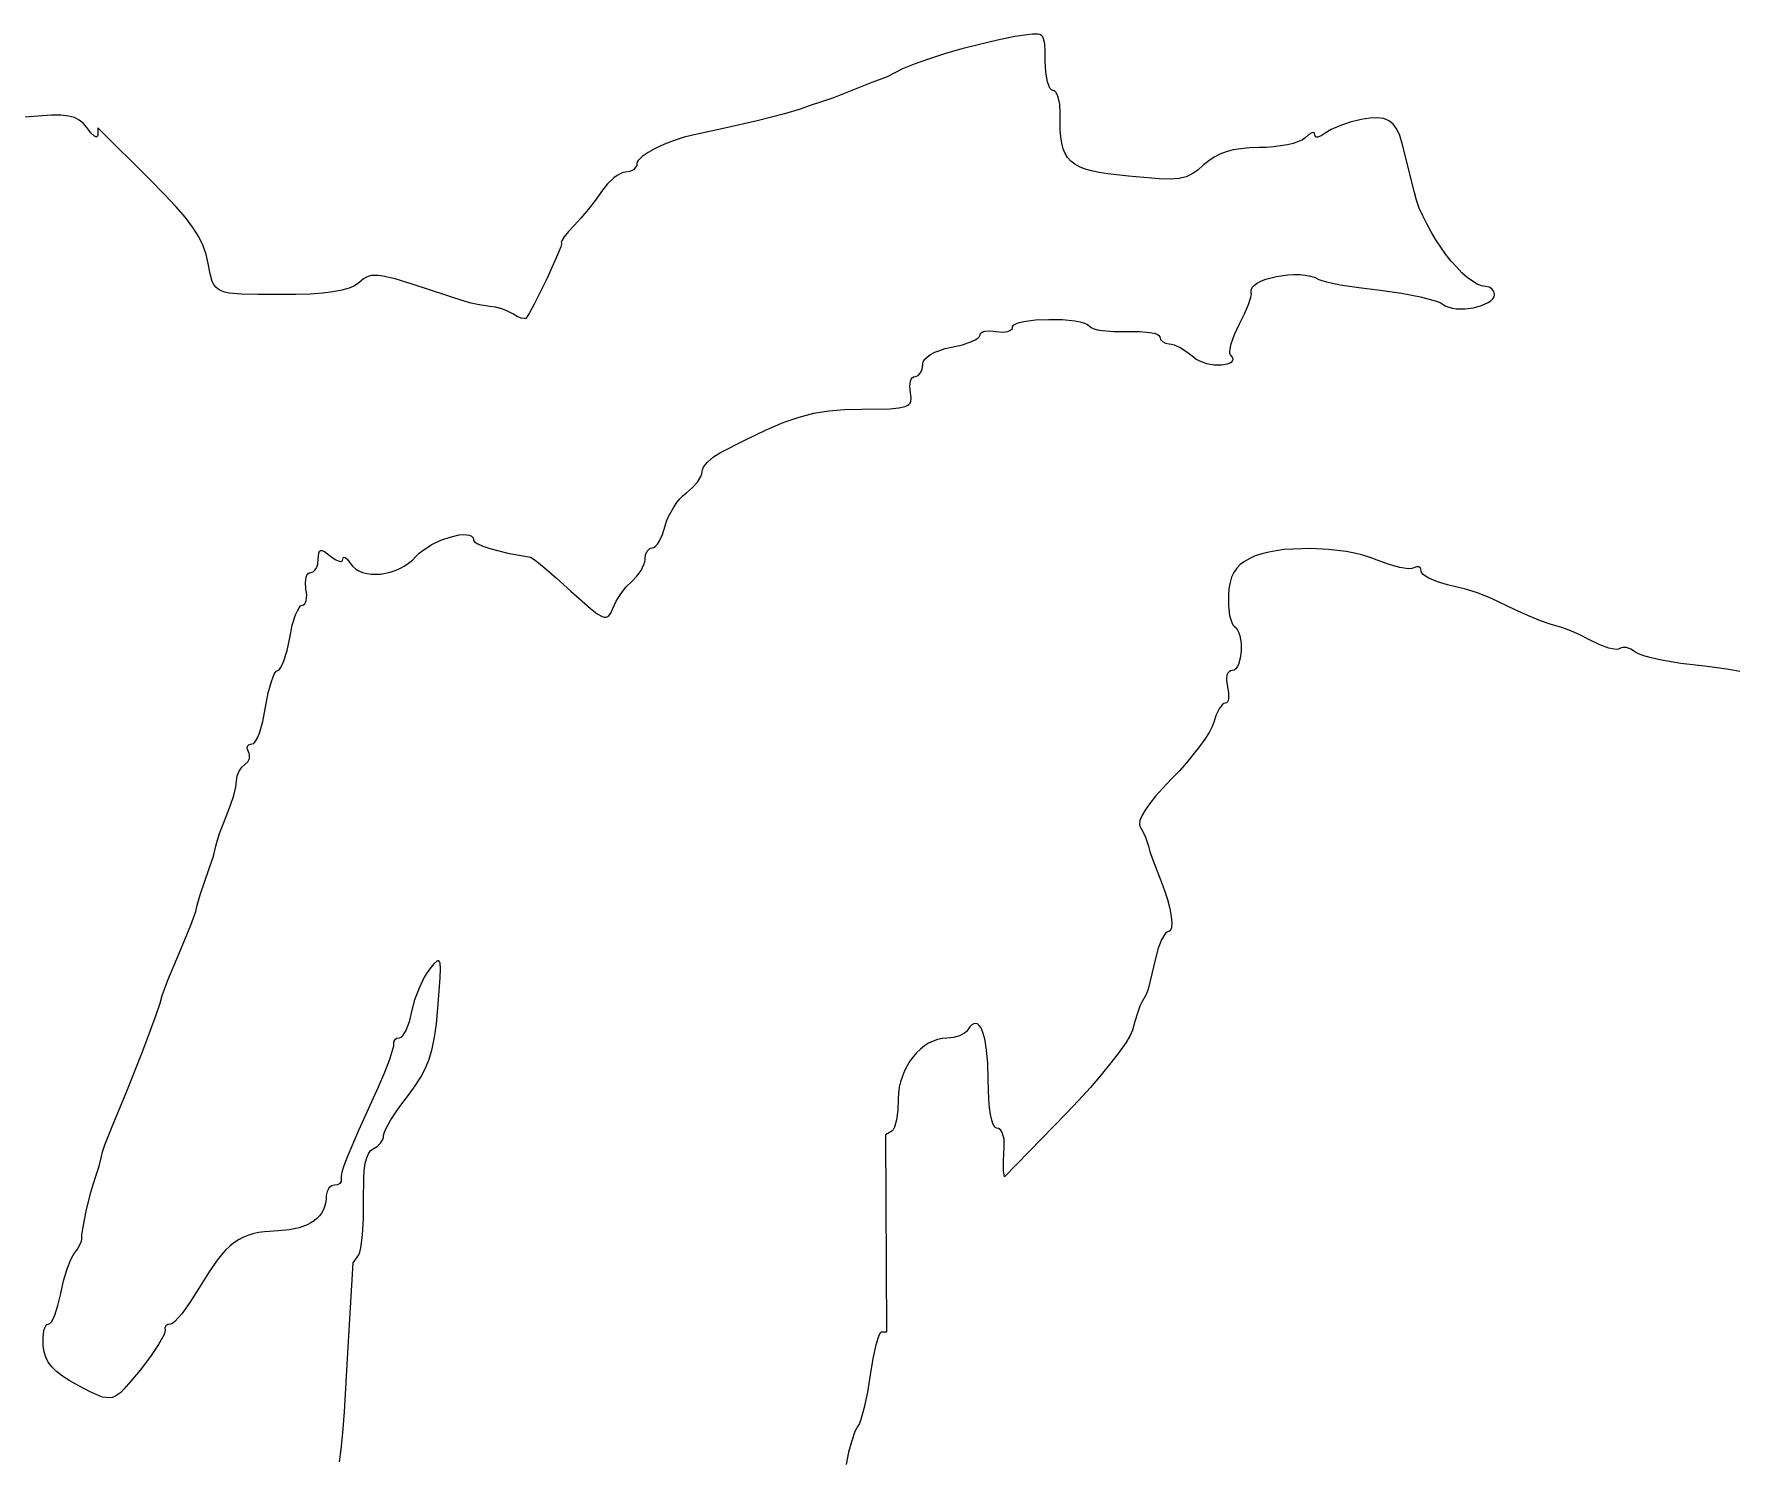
# Model space of a CAD drawing. Extents: x -20.7 to -3.4, y 4.4 to 16.8.
# Drawn here: x -9.462 to -8.118, y 12.468 to 13.595 of the extents above; entities that cross this region are included whole.
import ezdxf

# ---------------------------------------------------------------- set-up
doc = ezdxf.new("R2010")
doc.units = 0
doc.header["$MEASUREMENT"] = 0
doc.layers.add('LAYER_1', color=18, linetype='CONTINUOUS')

msp = doc.modelspace()

# ---------------------------------------------------------------- linework, layer by layer
at = {"layer": 'LAYER_1', "color": 7}
for p, q in [((-8.6989, 13.5902), (-8.7131, 13.5869)), ((-8.6852, 13.593), (-8.6989, 13.5902)), ((-8.6712, 13.5951), (-8.6852, 13.593)), ((-8.6669, 13.5951), (-8.6712, 13.5951)), ((-8.6653, 13.5946), (-8.6669, 13.5951)), ((-8.664, 13.5939), (-8.6653, 13.5946)), ((-8.663, 13.5928), (-8.664, 13.5939)), ((-8.6623, 13.5914), (-8.663, 13.5928)), ((-8.6614, 13.5874), (-8.6623, 13.5914)), ((-8.7536, 13.5753), (-8.7648, 13.5713)), ((-8.7409, 13.5793), (-8.7536, 13.5753)), ((-8.7272, 13.5833), (-8.7409, 13.5793)), ((-8.7131, 13.5869), (-8.7272, 13.5833)), ((-8.661, 13.5816), (-8.6614, 13.5874)), ((-8.661, 13.5739), (-8.661, 13.5816)), ((-8.7862, 13.5613), (-8.7904, 13.5597)), ((-8.7807, 13.5642), (-8.7862, 13.5613)), ((-8.774, 13.5676), (-8.7807, 13.5642)), ((-8.7648, 13.5713), (-8.774, 13.5676)), ((-8.6605, 13.5648), (-8.661, 13.5739)), ((-8.6592, 13.5573), (-8.6605, 13.5648)), ((-8.813, 13.5508), (-8.8286, 13.5446)), ((-8.7984, 13.5568), (-8.813, 13.5508)), ((-8.7904, 13.5597), (-8.7984, 13.5568)), ((-8.6583, 13.5544), (-8.6592, 13.5573)), ((-8.6573, 13.5522), (-8.6583, 13.5544)), ((-8.6562, 13.5509), (-8.6573, 13.5522)), ((-8.655, 13.5504), (-8.6562, 13.5509)), ((-8.6538, 13.55), (-8.655, 13.5504)), ((-8.6527, 13.549), (-8.6538, 13.55)), ((-8.6517, 13.5473), (-8.6527, 13.549)), ((-8.8551, 13.5356), (-8.8676, 13.5319)), ((-8.8463, 13.5388), (-8.8551, 13.5356)), ((-8.8389, 13.541), (-8.8463, 13.5388)), ((-8.8286, 13.5446), (-8.8389, 13.541)), ((-8.6508, 13.5452), (-8.6517, 13.5473)), ((-8.6496, 13.5395), (-8.6508, 13.5452)), ((-8.6493, 13.5326), (-8.6496, 13.5395)), ((-9.4481, 13.5308), (-9.4691, 13.5293)), ((-9.4405, 13.5307), (-9.4481, 13.5308)), ((-9.4346, 13.5301), (-9.4405, 13.5307)), ((-9.4299, 13.5289), (-9.4346, 13.5301)), ((-9.4261, 13.527), (-9.4299, 13.5289)), ((-9.423, 13.5244), (-9.4261, 13.527)), ((-9.4201, 13.521), (-9.423, 13.5244)), ((-9.4168, 13.5169), (-9.4201, 13.521)), ((-9.3698, 13.4796), (-9.4114, 13.5209)), ((-9.4114, 13.5209), (-9.4114, 13.515)), ((-8.8893, 13.5264), (-8.9149, 13.5205)), ((-8.8676, 13.5319), (-8.8893, 13.5264)), ((-8.6491, 13.5192), (-8.6493, 13.5326)), ((-8.4277, 13.5224), (-8.4347, 13.5194)), ((-8.4195, 13.5252), (-8.4277, 13.5224)), ((-8.4109, 13.5274), (-8.4195, 13.5252)), ((-8.4041, 13.5285), (-8.4109, 13.5274)), ((-8.3982, 13.5288), (-8.4041, 13.5285)), ((-8.3932, 13.5281), (-8.3982, 13.5288)), ((-8.391, 13.5273), (-8.3932, 13.5281)), ((-8.389, 13.5263), (-8.391, 13.5273)), ((-8.3872, 13.5251), (-8.389, 13.5263)), ((-8.3855, 13.5236), (-8.3872, 13.5251)), ((-8.3826, 13.5197), (-8.3855, 13.5236)), ((-9.414, 13.5143), (-9.4168, 13.5169)), ((-9.4129, 13.5138), (-9.414, 13.5143)), ((-9.4121, 13.5137), (-9.4129, 13.5138)), ((-9.4116, 13.5141), (-9.4121, 13.5137)), ((-9.4114, 13.515), (-9.4116, 13.5141)), ((-8.9625, 13.5079), (-8.9695, 13.5047)), ((-8.9549, 13.5109), (-8.9625, 13.5079)), ((-8.947, 13.5134), (-8.9549, 13.5109)), ((-8.9392, 13.5153), (-8.947, 13.5134)), ((-8.9149, 13.5205), (-8.9392, 13.5153)), ((-8.6487, 13.5136), (-8.6491, 13.5192)), ((-8.648, 13.5086), (-8.6487, 13.5136)), ((-8.6468, 13.5043), (-8.648, 13.5086)), ((-8.4693, 13.5074), (-8.4802, 13.5057)), ((-8.4646, 13.5085), (-8.4693, 13.5074)), ((-8.4606, 13.5099), (-8.4646, 13.5085)), ((-8.4574, 13.5113), (-8.4606, 13.5099)), ((-8.4553, 13.5129), (-8.4574, 13.5113)), ((-8.4523, 13.5155), (-8.4553, 13.5129)), ((-8.4498, 13.5168), (-8.4523, 13.5155)), ((-8.4488, 13.517), (-8.4498, 13.5168)), ((-8.4481, 13.5168), (-8.4488, 13.517)), ((-8.4477, 13.5162), (-8.4481, 13.5168)), ((-8.4475, 13.5153), (-8.4477, 13.5162)), ((-8.4473, 13.5144), (-8.4475, 13.5153)), ((-8.4469, 13.5138), (-8.4473, 13.5144)), ((-8.4461, 13.5135), (-8.4469, 13.5138)), ((-8.4451, 13.5135), (-8.4461, 13.5135)), ((-8.4426, 13.5144), (-8.4451, 13.5135)), ((-8.4394, 13.5165), (-8.4426, 13.5144)), ((-8.4347, 13.5194), (-8.4394, 13.5165)), ((-8.3802, 13.5146), (-8.3826, 13.5197)), ((-8.3783, 13.5083), (-8.3802, 13.5146)), ((-8.3687, 13.4695), (-8.3783, 13.5083)), ((-8.9833, 13.495), (-8.9842, 13.4936)), ((-8.9803, 13.498), (-8.9833, 13.495)), ((-8.9755, 13.5013), (-8.9803, 13.498)), ((-8.9695, 13.5047), (-8.9755, 13.5013)), ((-8.6453, 13.5005), (-8.6468, 13.5043)), ((-8.6433, 13.4972), (-8.6453, 13.5005)), ((-8.6408, 13.4944), (-8.6433, 13.4972)), ((-8.6377, 13.492), (-8.6408, 13.4944)), ((-8.5316, 13.4948), (-8.5356, 13.4915)), ((-8.5273, 13.4977), (-8.5316, 13.4948)), ((-8.5227, 13.5), (-8.5273, 13.4977)), ((-8.5177, 13.5019), (-8.5227, 13.5)), ((-8.5122, 13.5033), (-8.5177, 13.5019)), ((-8.5061, 13.5043), (-8.5122, 13.5033)), ((-8.4994, 13.5049), (-8.5061, 13.5043)), ((-8.492, 13.5051), (-8.4994, 13.5049)), ((-8.4861, 13.5053), (-8.492, 13.5051)), ((-8.4802, 13.5057), (-8.4861, 13.5053)), ((-9.0027, 13.4812), (-9.0078, 13.4764)), ((-9.0001, 13.4831), (-9.0027, 13.4812)), ((-8.9977, 13.4845), (-9.0001, 13.4831)), ((-8.9954, 13.4854), (-8.9977, 13.4845)), ((-8.9934, 13.4857), (-8.9954, 13.4854)), ((-8.9899, 13.4862), (-8.9934, 13.4857)), ((-8.9871, 13.4876), (-8.9899, 13.4862)), ((-8.9852, 13.4898), (-8.9871, 13.4876)), ((-8.9846, 13.491), (-8.9852, 13.4898)), ((-8.9845, 13.4923), (-8.9846, 13.491)), ((-8.9842, 13.4936), (-8.9845, 13.4923)), ((-8.6339, 13.4899), (-8.6377, 13.492)), ((-8.6295, 13.4882), (-8.6339, 13.4899)), ((-8.6243, 13.4867), (-8.6295, 13.4882)), ((-8.6184, 13.4854), (-8.6243, 13.4867)), ((-8.6116, 13.4843), (-8.6184, 13.4854)), ((-8.5952, 13.4824), (-8.6116, 13.4843)), ((-8.5707, 13.4803), (-8.5952, 13.4824)), ((-8.5551, 13.4808), (-8.562, 13.4802)), ((-8.5495, 13.4821), (-8.5551, 13.4808)), ((-8.5447, 13.4843), (-8.5495, 13.4821)), ((-8.5402, 13.4874), (-8.5447, 13.4843)), ((-8.5356, 13.4915), (-8.5402, 13.4874)), ((-9.3587, 13.4684), (-9.3698, 13.4796)), ((-9.3495, 13.4585), (-9.3587, 13.4684)), ((-9.0124, 13.4704), (-9.0172, 13.4636)), ((-9.0078, 13.4764), (-9.0124, 13.4704)), ((-8.562, 13.4802), (-8.5707, 13.4803)), ((-8.367, 13.4635), (-8.3687, 13.4695)), ((-9.342, 13.4497), (-9.3495, 13.4585)), ((-9.0229, 13.4562), (-9.0288, 13.4492)), ((-9.0172, 13.4636), (-9.0229, 13.4562)), ((-8.3648, 13.4573), (-8.367, 13.4635)), ((-8.3621, 13.451), (-8.3648, 13.4573)), ((-9.336, 13.4418), (-9.342, 13.4497)), ((-9.3314, 13.4344), (-9.336, 13.4418)), ((-9.0341, 13.4434), (-9.0386, 13.4387)), ((-9.0288, 13.4492), (-9.0341, 13.4434)), ((-8.3589, 13.4447), (-8.3621, 13.451)), ((-8.3555, 13.4384), (-8.3589, 13.4447)), ((-9.3279, 13.4274), (-9.3314, 13.4344)), ((-9.3255, 13.4205), (-9.3279, 13.4274)), ((-9.0447, 13.4267), (-9.0472, 13.4203)), ((-9.0442, 13.4286), (-9.0447, 13.4267)), ((-9.0439, 13.4313), (-9.0443, 13.4302)), ((-9.0443, 13.4302), (-9.0442, 13.4295)), ((-9.0442, 13.4295), (-9.0442, 13.4286)), ((-9.042, 13.4345), (-9.0439, 13.4313)), ((-9.0386, 13.4387), (-9.042, 13.4345)), ((-8.3518, 13.4322), (-8.3555, 13.4384)), ((-8.3437, 13.4206), (-8.3518, 13.4322)), ((-9.3239, 13.4135), (-9.3255, 13.4205)), ((-9.3224, 13.4053), (-9.3239, 13.4135)), ((-9.0472, 13.4203), (-9.0557, 13.4013)), ((-8.3395, 13.4152), (-8.3437, 13.4206)), ((-8.3352, 13.4104), (-8.3395, 13.4152)), ((-9.3207, 13.3991), (-9.3224, 13.4053)), ((-9.201, 13.4012), (-9.2047, 13.3981)), ((-9.1992, 13.4024), (-9.201, 13.4012)), ((-9.1972, 13.4032), (-9.1992, 13.4024)), ((-9.1949, 13.4038), (-9.1972, 13.4032)), ((-9.1923, 13.404), (-9.1949, 13.4038)), ((-9.1892, 13.4038), (-9.1923, 13.404)), ((-9.1855, 13.4033), (-9.1892, 13.4038)), ((-9.1758, 13.4011), (-9.1855, 13.4033)), ((-9.1623, 13.3971), (-9.1758, 13.4011)), ((-9.0557, 13.4013), (-9.0654, 13.3817)), ((-8.4899, 13.3996), (-8.4863, 13.401)), ((-8.4863, 13.401), (-8.478, 13.4032)), ((-8.478, 13.4032), (-8.4688, 13.4045)), ((-8.4688, 13.4045), (-8.4641, 13.4047)), ((-8.4641, 13.4047), (-8.4595, 13.4046)), ((-8.4595, 13.4046), (-8.4552, 13.4042)), ((-8.4552, 13.4042), (-8.4511, 13.4034)), ((-8.4511, 13.4034), (-8.4474, 13.4023)), ((-8.4474, 13.4023), (-8.4443, 13.4007)), ((-8.4443, 13.4007), (-8.4421, 13.3999)), ((-8.4421, 13.3999), (-8.4384, 13.3989)), ((-8.331, 13.4061), (-8.3352, 13.4104)), ((-8.3268, 13.4023), (-8.331, 13.4061)), ((-8.3228, 13.3993), (-8.3268, 13.4023)), ((-9.3195, 13.3967), (-9.3207, 13.3991)), ((-9.318, 13.3947), (-9.3195, 13.3967)), ((-9.3161, 13.3931), (-9.318, 13.3947)), ((-9.3137, 13.3918), (-9.3161, 13.3931)), ((-9.3108, 13.3907), (-9.3137, 13.3918)), ((-9.3072, 13.39), (-9.3108, 13.3907)), ((-9.2977, 13.3891), (-9.3072, 13.39)), ((-9.2847, 13.3887), (-9.2977, 13.3891)), ((-9.2674, 13.3887), (-9.2847, 13.3887)), ((-9.2545, 13.3888), (-9.2674, 13.3887)), ((-9.2432, 13.3892), (-9.2545, 13.3888)), ((-9.2334, 13.3899), (-9.2432, 13.3892)), ((-9.2251, 13.3909), (-9.2334, 13.3899)), ((-9.2181, 13.3922), (-9.2251, 13.3909)), ((-9.2124, 13.3938), (-9.2181, 13.3922)), ((-9.208, 13.3958), (-9.2124, 13.3938)), ((-9.2047, 13.3981), (-9.208, 13.3958)), ((-9.1203, 13.3833), (-9.1623, 13.3971)), ((-8.5001, 13.3809), (-8.4982, 13.3867)), ((-8.4982, 13.3867), (-8.4978, 13.3887)), ((-8.498, 13.3922), (-8.4971, 13.3943)), ((-8.4979, 13.3901), (-8.498, 13.3922)), ((-8.4978, 13.3887), (-8.4979, 13.3901)), ((-8.4971, 13.3943), (-8.4954, 13.3962)), ((-8.4954, 13.3962), (-8.493, 13.398)), ((-8.493, 13.398), (-8.4899, 13.3996)), ((-8.4384, 13.3989), (-8.4274, 13.3966)), ((-8.4274, 13.3966), (-8.4126, 13.3943)), ((-8.4126, 13.3943), (-8.3958, 13.3922)), ((-8.3958, 13.3922), (-8.3789, 13.3899)), ((-8.3789, 13.3899), (-8.3638, 13.387)), ((-8.3638, 13.387), (-8.3522, 13.3839)), ((-8.319, 13.397), (-8.3228, 13.3993)), ((-8.3155, 13.3956), (-8.319, 13.397)), ((-8.3123, 13.3951), (-8.3155, 13.3956)), ((-8.3095, 13.3946), (-8.3123, 13.3951)), ((-8.3073, 13.3933), (-8.3095, 13.3946)), ((-8.3057, 13.3913), (-8.3073, 13.3933)), ((-8.3065, 13.3854), (-8.3055, 13.3871)), ((-8.3052, 13.3888), (-8.3057, 13.3913)), ((-8.3055, 13.3871), (-8.3052, 13.3888)), ((-9.1158, 13.382), (-9.1203, 13.3833)), ((-9.1106, 13.3808), (-9.1158, 13.382)), ((-9.1009, 13.3794), (-9.1106, 13.3808)), ((-9.0965, 13.3787), (-9.1009, 13.3794)), ((-9.0915, 13.3774), (-9.0965, 13.3787)), ((-9.0868, 13.3755), (-9.0915, 13.3774)), ((-9.0827, 13.3734), (-9.0868, 13.3755)), ((-9.0792, 13.3714), (-9.0827, 13.3734)), ((-9.0694, 13.3744), (-9.0722, 13.3702)), ((-9.0654, 13.3817), (-9.0694, 13.3744)), ((-8.5074, 13.3652), (-8.5033, 13.3734)), ((-8.5033, 13.3734), (-8.5001, 13.3809)), ((-8.3522, 13.3839), (-8.3482, 13.3824)), ((-8.3482, 13.3824), (-8.3458, 13.381)), ((-8.3458, 13.381), (-8.3438, 13.3797)), ((-8.3438, 13.3797), (-8.3414, 13.3787)), ((-8.3414, 13.3787), (-8.3386, 13.378)), ((-8.3386, 13.378), (-8.3355, 13.3776)), ((-8.3355, 13.3776), (-8.3288, 13.3776)), ((-8.3288, 13.3776), (-8.322, 13.3784)), ((-8.322, 13.3784), (-8.3156, 13.3801)), ((-8.3156, 13.3801), (-8.3102, 13.3825)), ((-8.3102, 13.3825), (-8.3081, 13.3839)), ((-8.3081, 13.3839), (-8.3065, 13.3854)), ((-9.0761, 13.3702), (-9.0792, 13.3714)), ((-9.0736, 13.3698), (-9.0761, 13.3702)), ((-9.0727, 13.3699), (-9.0736, 13.3698)), ((-9.0722, 13.3702), (-9.0727, 13.3699)), ((-8.7105, 13.3592), (-8.7089, 13.3597)), ((-8.7089, 13.3597), (-8.7048, 13.3601)), ((-8.7048, 13.3601), (-8.6998, 13.3596)), ((-8.6998, 13.3596), (-8.6948, 13.3591)), ((-8.6948, 13.3591), (-8.6907, 13.3596)), ((-8.6907, 13.3596), (-8.6891, 13.3602)), ((-8.6891, 13.3602), (-8.6879, 13.361)), ((-8.6879, 13.361), (-8.6871, 13.362)), ((-8.6871, 13.362), (-8.6869, 13.3632)), ((-8.6869, 13.3632), (-8.6862, 13.3645)), ((-8.6862, 13.3645), (-8.6844, 13.3657)), ((-8.6844, 13.3657), (-8.6817, 13.3667)), ((-8.6817, 13.3667), (-8.678, 13.3675)), ((-8.678, 13.3675), (-8.6688, 13.3687)), ((-8.6688, 13.3687), (-8.6582, 13.3691)), ((-8.6582, 13.3691), (-8.6473, 13.3689)), ((-8.6473, 13.3689), (-8.6375, 13.3679)), ((-8.6375, 13.3679), (-8.6334, 13.3672)), ((-8.6334, 13.3672), (-8.63, 13.3662)), ((-8.63, 13.3662), (-8.6275, 13.3651)), ((-8.6275, 13.3651), (-8.626, 13.3638)), ((-8.626, 13.3638), (-8.6248, 13.3627)), ((-8.6248, 13.3627), (-8.6226, 13.3617)), ((-8.6226, 13.3617), (-8.6197, 13.3609)), ((-8.6197, 13.3609), (-8.616, 13.3603)), ((-8.616, 13.3603), (-8.6069, 13.3595)), ((-8.6069, 13.3595), (-8.5965, 13.3595)), ((-8.5965, 13.3595), (-8.5864, 13.3596)), ((-8.5864, 13.3596), (-8.5781, 13.3588)), ((-8.5112, 13.3571), (-8.5074, 13.3652)), ((-8.7403, 13.346), (-8.7354, 13.347)), ((-8.7354, 13.347), (-8.7266, 13.3491)), ((-8.7266, 13.3491), (-8.7194, 13.3516)), ((-8.7194, 13.3516), (-8.7166, 13.3529)), ((-8.7166, 13.3529), (-8.7145, 13.3542)), ((-8.7145, 13.3542), (-8.7132, 13.3555)), ((-8.7132, 13.3555), (-8.7127, 13.3567)), ((-8.7127, 13.3567), (-8.7125, 13.3577)), ((-8.7125, 13.3577), (-8.7117, 13.3586)), ((-8.7117, 13.3586), (-8.7105, 13.3592)), ((-8.5781, 13.3588), (-8.5749, 13.3582)), ((-8.5749, 13.3582), (-8.5725, 13.3573)), ((-8.5725, 13.3573), (-8.571, 13.3564)), ((-8.571, 13.3564), (-8.5704, 13.3553)), ((-8.5704, 13.3553), (-8.5698, 13.3532)), ((-8.5698, 13.3532), (-8.5682, 13.3515)), ((-8.5682, 13.3515), (-8.5658, 13.3503)), ((-8.5658, 13.3503), (-8.5628, 13.3498)), ((-8.5628, 13.3498), (-8.5611, 13.3496)), ((-8.5611, 13.3496), (-8.559, 13.349)), ((-8.559, 13.349), (-8.5541, 13.3468)), ((-8.5541, 13.3468), (-8.5488, 13.3434)), ((-8.5149, 13.3442), (-8.5138, 13.3498)), ((-8.5138, 13.3498), (-8.5112, 13.3571)), ((-8.7585, 13.3297), (-8.758, 13.3334)), ((-8.758, 13.3334), (-8.7576, 13.3355)), ((-8.7576, 13.3355), (-8.7564, 13.3375)), ((-8.7564, 13.3375), (-8.7544, 13.3395)), ((-8.7544, 13.3395), (-8.7518, 13.3414)), ((-8.7518, 13.3414), (-8.7485, 13.3431)), ((-8.7485, 13.3431), (-8.7446, 13.3446)), ((-8.7446, 13.3446), (-8.7403, 13.346)), ((-8.5488, 13.3434), (-8.5437, 13.3394)), ((-8.5437, 13.3394), (-8.5415, 13.3377)), ((-8.5415, 13.3377), (-8.539, 13.3363)), ((-8.539, 13.3363), (-8.5333, 13.3343)), ((-8.5333, 13.3343), (-8.5272, 13.3332)), ((-8.5272, 13.3332), (-8.5215, 13.3331)), ((-8.5215, 13.3331), (-8.5166, 13.3339)), ((-8.5166, 13.3339), (-8.5147, 13.3346)), ((-8.5148, 13.3423), (-8.5149, 13.3442)), ((-8.5142, 13.3411), (-8.5148, 13.3423)), ((-8.5147, 13.3346), (-8.5134, 13.3355)), ((-8.5129, 13.3394), (-8.5142, 13.3411)), ((-8.5134, 13.3355), (-8.5125, 13.3366)), ((-8.5123, 13.3379), (-8.5129, 13.3394)), ((-8.5125, 13.3366), (-8.5123, 13.3379)), ((-8.7682, 13.3161), (-8.7677, 13.3202)), ((-8.7677, 13.3202), (-8.7671, 13.3218)), ((-8.7671, 13.3218), (-8.7663, 13.3229)), ((-8.7663, 13.3229), (-8.7653, 13.3237)), ((-8.7653, 13.3237), (-8.7641, 13.324)), ((-8.7641, 13.324), (-8.7629, 13.3242)), ((-8.7629, 13.3242), (-8.7618, 13.3247)), ((-8.7618, 13.3247), (-8.7598, 13.3267)), ((-8.7598, 13.3267), (-8.7585, 13.3297)), ((-8.7677, 13.311), (-8.7682, 13.3161)), ((-8.7672, 13.3071), (-8.7677, 13.311)), ((-8.7675, 13.304), (-8.7672, 13.3071)), ((-8.856, 13.2918), (-8.8442, 13.2949)), ((-8.8442, 13.2949), (-8.8325, 13.2968)), ((-8.8325, 13.2968), (-8.8201, 13.2978)), ((-8.8201, 13.2978), (-8.8064, 13.2981)), ((-8.8064, 13.2981), (-8.7841, 13.2984)), ((-8.7841, 13.2984), (-8.777, 13.2991)), ((-8.777, 13.2991), (-8.7721, 13.3001)), ((-8.7721, 13.3001), (-8.7703, 13.3009)), ((-8.7703, 13.3009), (-8.769, 13.3017)), ((-8.769, 13.3017), (-8.7681, 13.3028)), ((-8.7681, 13.3028), (-8.7675, 13.304)), ((-8.899, 13.2736), (-8.8827, 13.2814)), ((-8.8827, 13.2814), (-8.8686, 13.2874)), ((-8.8686, 13.2874), (-8.856, 13.2918)), ((-8.9181, 13.2638), (-8.899, 13.2736)), ((-8.9324, 13.2501), (-8.9316, 13.252)), ((-8.9316, 13.252), (-8.9302, 13.2541)), ((-8.9302, 13.2541), (-8.9284, 13.2561)), ((-8.9284, 13.2561), (-8.9238, 13.2602)), ((-8.9238, 13.2602), (-8.9181, 13.2638)), ((-8.9403, 13.2359), (-8.9364, 13.2403)), ((-8.9364, 13.2403), (-8.9337, 13.2447)), ((-8.9337, 13.2447), (-8.933, 13.2467)), ((-8.933, 13.2467), (-8.9327, 13.2484)), ((-8.9327, 13.2484), (-8.9324, 13.2501)), ((-8.9529, 13.224), (-8.9504, 13.2271)), ((-8.9504, 13.2271), (-8.9478, 13.2297)), ((-8.9478, 13.2297), (-8.9452, 13.2319)), ((-8.9452, 13.2319), (-8.9403, 13.2359)), ((-8.9609, 13.2093), (-8.9594, 13.2131)), ((-8.9594, 13.2131), (-8.9553, 13.2205)), ((-8.9553, 13.2205), (-8.9529, 13.224)), ((-9.1322, 13.1968), (-9.1251, 13.1984)), ((-9.1251, 13.1984), (-9.122, 13.1987)), ((-9.122, 13.1987), (-9.1193, 13.1986)), ((-9.1193, 13.1986), (-9.117, 13.1982)), ((-9.117, 13.1982), (-9.1153, 13.1974)), ((-8.9669, 13.1933), (-8.9642, 13.1988)), ((-8.9642, 13.1988), (-8.9621, 13.2056)), ((-8.9621, 13.2056), (-8.9609, 13.2093)), ((-9.2364, 13.1841), (-9.2358, 13.1855)), ((-9.2358, 13.1855), (-9.2349, 13.1861)), ((-9.2349, 13.1861), (-9.2336, 13.186)), ((-9.2336, 13.186), (-9.2319, 13.1853)), ((-9.2319, 13.1853), (-9.2271, 13.1816)), ((-9.1569, 13.1839), (-9.154, 13.1862)), ((-9.154, 13.1862), (-9.1473, 13.1906)), ((-9.1473, 13.1906), (-9.1398, 13.1942)), ((-9.1398, 13.1942), (-9.1322, 13.1968)), ((-9.1153, 13.1974), (-9.1142, 13.1962)), ((-9.1142, 13.1962), (-9.1138, 13.1945)), ((-9.1138, 13.1945), (-9.1136, 13.1938)), ((-9.1136, 13.1938), (-9.113, 13.193)), ((-9.113, 13.193), (-9.1104, 13.1913)), ((-9.1104, 13.1913), (-9.1064, 13.1896)), ((-9.1064, 13.1896), (-9.101, 13.1878)), ((-9.101, 13.1878), (-9.0867, 13.1841)), ((-8.9775, 13.1827), (-8.9763, 13.1855)), ((-8.9763, 13.1855), (-8.9745, 13.1874)), ((-8.9745, 13.1874), (-8.9734, 13.1879)), ((-8.9734, 13.1879), (-8.9722, 13.1881)), ((-8.9722, 13.1881), (-8.971, 13.1885)), ((-8.971, 13.1885), (-8.9696, 13.1895)), ((-8.9696, 13.1895), (-8.9682, 13.1911)), ((-8.9682, 13.1911), (-8.9669, 13.1933)), ((-8.4841, 13.1848), (-8.4896, 13.1834)), ((-8.4781, 13.1859), (-8.4841, 13.1848)), ((-8.4717, 13.1868), (-8.4781, 13.1859)), ((-8.4649, 13.1873), (-8.4717, 13.1868)), ((-8.4509, 13.1877), (-8.4649, 13.1873)), ((-8.4366, 13.187), (-8.4509, 13.1877)), ((-8.4226, 13.1852), (-8.4366, 13.187)), ((-8.416, 13.1839), (-8.4226, 13.1852)), ((-9.2395, 13.1705), (-9.2385, 13.1718)), ((-9.2385, 13.1718), (-9.2372, 13.1751)), ((-9.2372, 13.1751), (-9.2368, 13.1792)), ((-9.2368, 13.1792), (-9.2364, 13.1841)), ((-9.2271, 13.1816), (-9.2233, 13.179)), ((-9.2233, 13.179), (-9.2202, 13.1776)), ((-9.2202, 13.1776), (-9.219, 13.1775)), ((-9.219, 13.1775), (-9.2181, 13.1777)), ((-9.2181, 13.1777), (-9.2175, 13.1783)), ((-9.2175, 13.1783), (-9.2172, 13.1792)), ((-9.2172, 13.1792), (-9.2171, 13.1802)), ((-9.2171, 13.1802), (-9.2168, 13.1807)), ((-9.2168, 13.1807), (-9.2162, 13.1809)), ((-9.2162, 13.1809), (-9.2155, 13.1806)), ((-9.2155, 13.1806), (-9.2137, 13.179)), ((-9.2137, 13.179), (-9.2115, 13.176)), ((-9.2115, 13.176), (-9.2097, 13.1736)), ((-9.2097, 13.1736), (-9.2074, 13.1716)), ((-9.2074, 13.1716), (-9.2047, 13.17)), ((-9.1759, 13.1703), (-9.1722, 13.1719)), ((-9.1722, 13.1719), (-9.1686, 13.1738)), ((-9.1686, 13.1738), (-9.1652, 13.176)), ((-9.1652, 13.176), (-9.1621, 13.1785)), ((-9.1621, 13.1785), (-9.1594, 13.1814)), ((-9.1594, 13.1814), (-9.1569, 13.1839)), ((-9.0867, 13.1841), (-9.0686, 13.1808)), ((-9.0686, 13.1808), (-9.065, 13.1785)), ((-9.065, 13.1785), (-9.0579, 13.1727)), ((-9.0579, 13.1727), (-9.0481, 13.1642)), ((-8.981, 13.1704), (-8.9788, 13.1751)), ((-8.9788, 13.1751), (-8.9782, 13.1772)), ((-8.9782, 13.1772), (-8.978, 13.1792)), ((-8.978, 13.1792), (-8.9775, 13.1827)), ((-8.5094, 13.172), (-8.5117, 13.1688)), ((-8.5066, 13.1749), (-8.5094, 13.172)), ((-8.5032, 13.1775), (-8.5066, 13.1749)), ((-8.4991, 13.1798), (-8.5032, 13.1775)), ((-8.4947, 13.1818), (-8.4991, 13.1798)), ((-8.4896, 13.1834), (-8.4947, 13.1818)), ((-8.4096, 13.1823), (-8.416, 13.1839)), ((-8.4036, 13.1805), (-8.4096, 13.1823)), ((-8.3981, 13.1785), (-8.4036, 13.1805)), ((-8.3887, 13.175), (-8.3981, 13.1785)), ((-8.3801, 13.1727), (-8.3887, 13.175)), ((-8.3733, 13.1717), (-8.3801, 13.1727)), ((-8.3708, 13.1718), (-8.3733, 13.1717)), ((-8.3692, 13.1724), (-8.3708, 13.1718)), ((-8.3669, 13.1733), (-8.3692, 13.1724)), ((-8.3651, 13.1731), (-8.3669, 13.1733)), ((-8.3639, 13.172), (-8.3651, 13.1731)), ((-8.3634, 13.1699), (-8.3639, 13.172)), ((-9.2469, 13.1608), (-9.2464, 13.1649)), ((-9.2465, 13.1558), (-9.2469, 13.1608)), ((-9.2464, 13.1649), (-9.2458, 13.1665)), ((-9.2458, 13.1665), (-9.245, 13.1677)), ((-9.245, 13.1677), (-9.244, 13.1684)), ((-9.244, 13.1684), (-9.2429, 13.1687)), ((-9.2429, 13.1687), (-9.2416, 13.1689)), ((-9.2416, 13.1689), (-9.2405, 13.1695)), ((-9.2405, 13.1695), (-9.2395, 13.1705)), ((-9.2047, 13.17), (-9.2017, 13.1688)), ((-9.2017, 13.1688), (-9.1984, 13.168)), ((-9.1984, 13.168), (-9.1949, 13.1675)), ((-9.1949, 13.1675), (-9.1912, 13.1673)), ((-9.1912, 13.1673), (-9.1874, 13.1675)), ((-9.1874, 13.1675), (-9.1835, 13.1681)), ((-9.1835, 13.1681), (-9.1797, 13.169)), ((-9.1797, 13.169), (-9.1759, 13.1703)), ((-9.0481, 13.1642), (-9.0368, 13.154)), ((-8.9928, 13.1573), (-8.9884, 13.1616)), ((-8.9884, 13.1616), (-8.9844, 13.1657)), ((-8.9844, 13.1657), (-8.981, 13.1704)), ((-8.5147, 13.1609), (-8.5156, 13.1561)), ((-8.5135, 13.1651), (-8.5147, 13.1609)), ((-8.5117, 13.1688), (-8.5135, 13.1651)), ((-8.363, 13.1686), (-8.3634, 13.1699)), ((-8.3617, 13.1672), (-8.363, 13.1686)), ((-8.3598, 13.1657), (-8.3617, 13.1672)), ((-8.3572, 13.1642), (-8.3598, 13.1657)), ((-8.3505, 13.1613), (-8.3572, 13.1642)), ((-8.3424, 13.1589), (-8.3505, 13.1613)), ((-8.3283, 13.1555), (-8.3424, 13.1589)), ((-9.2475, 13.1439), (-9.2468, 13.145)), ((-9.2468, 13.145), (-9.2463, 13.1466)), ((-9.2459, 13.1507), (-9.2465, 13.1558)), ((-9.2463, 13.1466), (-9.2459, 13.1507)), ((-9.0368, 13.154), (-9.0211, 13.1401)), ((-9.0035, 13.1403), (-9.0009, 13.1459)), ((-9.0009, 13.1459), (-8.9972, 13.1518)), ((-8.9972, 13.1518), (-8.9928, 13.1573)), ((-8.5156, 13.1561), (-8.516, 13.1506)), ((-8.516, 13.1506), (-8.5159, 13.1422)), ((-8.3187, 13.1527), (-8.3283, 13.1555)), ((-8.3077, 13.148), (-8.3187, 13.1527)), ((-8.289, 13.1392), (-8.3077, 13.148)), ((-9.2573, 13.127), (-9.2547, 13.1352)), ((-9.2547, 13.1352), (-9.2533, 13.1384)), ((-9.2533, 13.1384), (-9.252, 13.1408)), ((-9.252, 13.1408), (-9.2507, 13.1423)), ((-9.2507, 13.1423), (-9.2495, 13.1428)), ((-9.2495, 13.1428), (-9.2484, 13.1431)), ((-9.2484, 13.1431), (-9.2475, 13.1439)), ((-9.0211, 13.1401), (-9.0159, 13.136)), ((-9.0159, 13.136), (-9.0119, 13.1338)), ((-9.0119, 13.1338), (-9.0104, 13.1333)), ((-9.0104, 13.1333), (-9.009, 13.1332)), ((-9.009, 13.1332), (-9.0079, 13.1335)), ((-9.0079, 13.1335), (-9.0068, 13.1342)), ((-9.0068, 13.1342), (-9.0051, 13.1366)), ((-9.0051, 13.1366), (-9.0035, 13.1403)), ((-8.5159, 13.1422), (-8.515, 13.1347)), ((-8.515, 13.1347), (-8.5134, 13.1291)), ((-8.2784, 13.1345), (-8.289, 13.1392)), ((-8.2688, 13.1305), (-8.2784, 13.1345)), ((-9.2594, 13.117), (-9.2573, 13.127)), ((-8.5134, 13.1291), (-8.5124, 13.1272)), ((-8.5124, 13.1272), (-8.5113, 13.1261)), ((-8.5113, 13.1261), (-8.5099, 13.1249)), ((-8.5099, 13.1249), (-8.5087, 13.1231)), ((-8.5087, 13.1231), (-8.5077, 13.121)), ((-8.5077, 13.121), (-8.5069, 13.1185)), ((-8.5069, 13.1185), (-8.506, 13.1128)), ((-8.2612, 13.1277), (-8.2688, 13.1305)), ((-8.2567, 13.1265), (-8.2612, 13.1277)), ((-8.2526, 13.1255), (-8.2567, 13.1265)), ((-8.2462, 13.123), (-8.2526, 13.1255)), ((-8.2383, 13.1195), (-8.2462, 13.123)), ((-8.23, 13.1153), (-8.2383, 13.1195)), ((-9.264, 13.0987), (-9.2615, 13.1069)), ((-9.2615, 13.1069), (-9.2594, 13.117)), ((-8.5059, 13.1067), (-8.5066, 13.1008)), ((-8.506, 13.1128), (-8.5059, 13.1067)), ((-8.2218, 13.1114), (-8.23, 13.1153)), ((-8.2146, 13.1088), (-8.2218, 13.1114)), ((-8.209, 13.1078), (-8.2146, 13.1088)), ((-8.2071, 13.1079), (-8.209, 13.1078)), ((-8.2059, 13.1084), (-8.2071, 13.1079)), ((-8.2049, 13.1091), (-8.2059, 13.1084)), ((-8.2037, 13.1094), (-8.2049, 13.1091)), ((-8.2007, 13.1092), (-8.2037, 13.1094)), ((-8.1972, 13.1079), (-8.2007, 13.1092)), ((-8.1937, 13.1057), (-8.1972, 13.1079)), ((-8.1911, 13.1042), (-8.1937, 13.1057)), ((-8.1869, 13.1027), (-8.1911, 13.1042)), ((-9.2701, 13.0905), (-9.2689, 13.0911)), ((-9.2689, 13.0911), (-9.2678, 13.0916)), ((-9.2678, 13.0916), (-9.2666, 13.0931)), ((-9.2666, 13.0931), (-9.2653, 13.0955)), ((-9.2653, 13.0955), (-9.264, 13.0987)), ((-8.5144, 13.0908), (-8.5155, 13.0901)), ((-8.513, 13.0911), (-8.5144, 13.0908)), ((-8.5115, 13.0914), (-8.513, 13.0911)), ((-8.5101, 13.0924), (-8.5115, 13.0914)), ((-8.509, 13.0939), (-8.5101, 13.0924)), ((-8.508, 13.0958), (-8.509, 13.0939)), ((-8.5066, 13.1008), (-8.508, 13.0958)), ((-8.1811, 13.1011), (-8.1869, 13.1027)), ((-8.1742, 13.0996), (-8.1811, 13.1011)), ((-8.1576, 13.0967), (-8.1742, 13.0996)), ((-8.1389, 13.0944), (-8.1576, 13.0967)), ((-8.1289, 13.0933), (-8.1389, 13.0944)), ((-8.1196, 13.0919), (-8.1289, 13.0933)), ((-8.111, 13.0903), (-8.1196, 13.0919)), ((-9.2764, 13.0733), (-9.2739, 13.0825)), ((-9.2739, 13.0825), (-9.2726, 13.0861)), ((-9.2726, 13.0861), (-9.2713, 13.0888)), ((-9.2713, 13.0888), (-9.2701, 13.0905)), ((-8.5175, 13.0854), (-8.5176, 13.0832)), ((-8.5176, 13.0832), (-8.5168, 13.0781)), ((-8.5171, 13.0873), (-8.5175, 13.0854)), ((-8.5164, 13.0889), (-8.5171, 13.0873)), ((-8.5168, 13.0781), (-8.5159, 13.0731)), ((-8.5155, 13.0901), (-8.5164, 13.0889)), ((-9.2785, 13.062), (-9.2764, 13.0733)), ((-8.5209, 13.064), (-8.5233, 13.0608)), ((-8.5197, 13.0649), (-8.5209, 13.064)), ((-8.5186, 13.0652), (-8.5197, 13.0649)), ((-8.5176, 13.0655), (-8.5186, 13.0652)), ((-8.5168, 13.0662), (-8.5176, 13.0655)), ((-8.5163, 13.0674), (-8.5168, 13.0662)), ((-8.5159, 13.069), (-8.5163, 13.0674)), ((-8.5159, 13.0731), (-8.5159, 13.069)), ((-9.2834, 13.0414), (-9.2807, 13.0507)), ((-9.2807, 13.0507), (-9.2785, 13.062)), ((-8.5275, 13.0503), (-8.5288, 13.0467)), ((-8.5256, 13.0561), (-8.5275, 13.0503)), ((-8.5233, 13.0608), (-8.5256, 13.0561)), ((-9.2864, 13.0351), (-9.2849, 13.0378)), ((-9.2849, 13.0378), (-9.2834, 13.0414)), ((-8.5313, 13.0421), (-8.5347, 13.0368)), ((-8.5288, 13.0467), (-8.5313, 13.0421)), ((-9.293, 13.0292), (-9.2928, 13.0311)), ((-9.292, 13.0268), (-9.293, 13.0292)), ((-9.2928, 13.0311), (-9.2923, 13.0318)), ((-9.2923, 13.0318), (-9.2915, 13.0324)), ((-9.2914, 13.0255), (-9.292, 13.0268)), ((-9.2915, 13.0324), (-9.2893, 13.0329)), ((-9.2911, 13.0242), (-9.2914, 13.0255)), ((-9.2913, 13.0214), (-9.2911, 13.0242)), ((-9.2893, 13.0329), (-9.2879, 13.0334)), ((-9.2879, 13.0334), (-9.2864, 13.0351)), ((-8.5389, 13.0309), (-8.5491, 13.0181)), ((-8.5347, 13.0368), (-8.5389, 13.0309)), ((-9.3009, 13.0076), (-9.2995, 13.0113)), ((-9.2995, 13.0113), (-9.2974, 13.0145)), ((-9.2974, 13.0145), (-9.2949, 13.0167)), ((-9.2949, 13.0167), (-9.2926, 13.0188)), ((-9.2926, 13.0188), (-9.2913, 13.0214)), ((-8.5549, 13.0115), (-8.561, 13.0052)), ((-8.5491, 13.0181), (-8.5549, 13.0115)), ((-9.3037, 12.9921), (-9.3021, 12.9989)), ((-9.3021, 12.9989), (-9.3014, 13.0038)), ((-9.3014, 13.0038), (-9.3009, 13.0076)), ((-8.5678, 12.998), (-8.5736, 12.9916)), ((-8.561, 13.0052), (-8.5678, 12.998)), ((-9.3092, 12.9767), (-9.3062, 12.9844)), ((-9.3062, 12.9844), (-9.3037, 12.9921)), ((-8.5783, 12.9857), (-8.5819, 12.9805)), ((-8.5736, 12.9916), (-8.5783, 12.9857)), ((-9.3149, 12.9619), (-9.3092, 12.9767)), ((-8.586, 12.9722), (-8.5863, 12.9691)), ((-8.5845, 12.976), (-8.586, 12.9722)), ((-8.5819, 12.9805), (-8.5845, 12.976)), ((-9.3169, 12.9559), (-9.3149, 12.9619)), ((-8.5863, 12.9691), (-8.5861, 12.9678)), ((-8.5861, 12.9678), (-8.5856, 12.9667)), ((-8.5856, 12.9667), (-8.5835, 12.963)), ((-8.5835, 12.963), (-8.5817, 12.959)), ((-8.5817, 12.959), (-8.5802, 12.9551)), ((-9.3231, 12.9342), (-9.3198, 12.9441)), ((-9.3198, 12.9441), (-9.3179, 12.952)), ((-9.3179, 12.952), (-9.3169, 12.9559)), ((-8.5802, 12.9551), (-8.5793, 12.952)), ((-8.5793, 12.952), (-8.5782, 12.9479)), ((-8.5782, 12.9479), (-8.5762, 12.9417)), ((-9.3302, 12.9135), (-9.3231, 12.9342)), ((-8.5762, 12.9417), (-8.5701, 12.9261)), ((-8.5701, 12.9261), (-8.5669, 12.9176)), ((-8.5669, 12.9176), (-8.5643, 12.9098)), ((-9.3338, 12.9002), (-9.3327, 12.9053)), ((-9.3327, 12.9053), (-9.3302, 12.9135)), ((-8.5643, 12.9098), (-8.5624, 12.9026)), ((-8.5624, 12.9026), (-8.5612, 12.8964)), ((-9.3467, 12.8679), (-9.3378, 12.8895)), ((-9.3378, 12.8895), (-9.3338, 12.9002)), ((-8.5612, 12.8964), (-8.5608, 12.8912)), ((-8.5608, 12.8912), (-8.5611, 12.8874)), ((-8.5689, 12.8779), (-8.5715, 12.8712)), ((-8.5664, 12.8824), (-8.5689, 12.8779)), ((-8.5652, 12.8836), (-8.5664, 12.8824)), ((-8.5642, 12.8841), (-8.5652, 12.8836)), ((-8.5631, 12.8843), (-8.5642, 12.8841)), ((-8.5623, 12.8849), (-8.5631, 12.8843)), ((-8.5616, 12.886), (-8.5623, 12.8849)), ((-8.5611, 12.8874), (-8.5616, 12.886)), ((-9.3559, 12.8458), (-9.3467, 12.8679)), ((-8.5737, 12.863), (-8.5795, 12.8388)), ((-8.5715, 12.8712), (-8.5737, 12.863)), ((-9.1506, 12.8519), (-9.1528, 12.8483)), ((-9.1485, 12.8549), (-9.1506, 12.8519)), ((-9.1453, 12.8588), (-9.1485, 12.8549)), ((-9.1429, 12.8609), (-9.1453, 12.8588)), ((-9.142, 12.8613), (-9.1429, 12.8609)), ((-9.1413, 12.8612), (-9.142, 12.8613)), ((-9.1407, 12.8605), (-9.1413, 12.8612)), ((-9.1403, 12.8593), (-9.1407, 12.8605)), ((-9.14, 12.8549), (-9.1403, 12.8593)), ((-9.1402, 12.8477), (-9.14, 12.8549)), ((-9.3603, 12.8338), (-9.3559, 12.8458)), ((-9.1569, 12.8396), (-9.1605, 12.8302)), ((-9.1528, 12.8483), (-9.1569, 12.8396)), ((-9.142, 12.8238), (-9.1402, 12.8477)), ((-8.5795, 12.8388), (-8.5812, 12.8346)), ((-9.3654, 12.8177), (-9.362, 12.8277)), ((-9.362, 12.8277), (-9.3603, 12.8338)), ((-9.1605, 12.8302), (-9.1629, 12.821)), ((-9.1432, 12.8113), (-9.142, 12.8238)), ((-8.586, 12.8253), (-8.588, 12.8197)), ((-8.5842, 12.8291), (-8.586, 12.8253)), ((-8.5812, 12.8346), (-8.5842, 12.8291)), ((-9.3756, 12.79), (-9.3654, 12.8177)), ((-9.1649, 12.8128), (-9.1675, 12.8061)), ((-9.1629, 12.821), (-9.1649, 12.8128)), ((-9.1447, 12.8007), (-9.1432, 12.8113)), ((-8.7207, 12.8089), (-8.7224, 12.8065)), ((-8.7191, 12.8105), (-8.7207, 12.8089)), ((-8.7176, 12.8114), (-8.7191, 12.8105)), ((-8.7161, 12.8116), (-8.7176, 12.8114)), ((-8.7147, 12.8112), (-8.7161, 12.8116)), ((-8.7133, 12.8101), (-8.7147, 12.8112)), ((-8.7121, 12.8083), (-8.7133, 12.8101)), ((-8.5901, 12.8132), (-8.5919, 12.8064)), ((-8.588, 12.8197), (-8.5901, 12.8132)), ((-9.1765, 12.7985), (-9.1773, 12.797)), ((-9.1773, 12.797), (-9.1773, 12.7951)), ((-9.1773, 12.7951), (-9.1773, 12.7935)), ((-9.1749, 12.7996), (-9.1765, 12.7985)), ((-9.1728, 12.8), (-9.1749, 12.7996)), ((-9.1715, 12.8004), (-9.1728, 12.8)), ((-9.1702, 12.8016), (-9.1715, 12.8004)), ((-9.1689, 12.8036), (-9.1702, 12.8016)), ((-9.1675, 12.8061), (-9.1689, 12.8036)), ((-9.1465, 12.7915), (-9.1447, 12.8007)), ((-8.7534, 12.7959), (-8.7567, 12.7938)), ((-8.7499, 12.7977), (-8.7534, 12.7959)), ((-8.7464, 12.7989), (-8.7499, 12.7977)), ((-8.7427, 12.7997), (-8.7464, 12.7989)), ((-8.739, 12.8), (-8.7427, 12.7997)), ((-8.7338, 12.8005), (-8.739, 12.8)), ((-8.7289, 12.8019), (-8.7338, 12.8005)), ((-8.725, 12.804), (-8.7289, 12.8019)), ((-8.7235, 12.8052), (-8.725, 12.804)), ((-8.7224, 12.8065), (-8.7235, 12.8052)), ((-8.711, 12.806), (-8.7121, 12.8083)), ((-8.709, 12.7995), (-8.711, 12.806)), ((-8.7075, 12.7908), (-8.709, 12.7995)), ((-8.5973, 12.7962), (-8.6024, 12.7888)), ((-8.5937, 12.8022), (-8.5973, 12.7962)), ((-8.5919, 12.8064), (-8.5937, 12.8022)), ((-9.3883, 12.7579), (-9.3756, 12.79)), ((-9.1803, 12.7831), (-9.1843, 12.7728)), ((-9.1779, 12.7909), (-9.1803, 12.7831)), ((-9.1773, 12.7935), (-9.1779, 12.7909)), ((-9.1518, 12.7761), (-9.1488, 12.7834)), ((-9.1488, 12.7834), (-9.1465, 12.7915)), ((-8.7682, 12.7818), (-8.7705, 12.778)), ((-8.7657, 12.7852), (-8.7682, 12.7818)), ((-8.7629, 12.7884), (-8.7657, 12.7852)), ((-8.7599, 12.7913), (-8.7629, 12.7884)), ((-8.7567, 12.7938), (-8.7599, 12.7913)), ((-8.7066, 12.78), (-8.7075, 12.7908)), ((-8.6024, 12.7888), (-8.609, 12.7803)), ((-9.1843, 12.7728), (-9.1893, 12.7611)), ((-9.1599, 12.7622), (-9.1554, 12.7692)), ((-9.1554, 12.7692), (-9.1518, 12.7761)), ((-8.7742, 12.7699), (-8.7756, 12.7655)), ((-8.7725, 12.774), (-8.7742, 12.7699)), ((-8.7705, 12.778), (-8.7725, 12.774)), ((-8.7063, 12.7672), (-8.7066, 12.78)), ((-8.6167, 12.7709), (-8.6253, 12.7609)), ((-8.609, 12.7803), (-8.6167, 12.7709)), ((-9.4005, 12.7288), (-9.3883, 12.7579)), ((-9.1893, 12.7611), (-9.2048, 12.7269)), ((-9.173, 12.7447), (-9.1654, 12.7549)), ((-9.1654, 12.7549), (-9.1599, 12.7622)), ((-8.7772, 12.7565), (-8.7774, 12.7518)), ((-8.7766, 12.7611), (-8.7772, 12.7565)), ((-8.7756, 12.7655), (-8.7766, 12.7611)), ((-8.7058, 12.7515), (-8.7063, 12.7672)), ((-8.6253, 12.7609), (-8.6347, 12.7506)), ((-9.1792, 12.7353), (-9.173, 12.7447)), ((-8.7778, 12.7429), (-8.7789, 12.7352)), ((-8.7774, 12.7518), (-8.7778, 12.7429)), ((-8.7052, 12.745), (-8.7058, 12.7515)), ((-8.7044, 12.7394), (-8.7052, 12.745)), ((-8.6347, 12.7506), (-8.6446, 12.7402)), ((-9.4058, 12.7155), (-9.4005, 12.7288)), ((-9.1835, 12.7276), (-9.1792, 12.7353)), ((-8.7805, 12.7294), (-8.7815, 12.7275)), ((-8.7789, 12.7352), (-8.7805, 12.7294)), ((-8.7034, 12.7349), (-8.7044, 12.7394)), ((-8.7022, 12.7316), (-8.7034, 12.7349)), ((-8.7008, 12.7295), (-8.7022, 12.7316)), ((-8.7001, 12.729), (-8.7008, 12.7295)), ((-8.6993, 12.7288), (-8.7001, 12.729)), ((-8.698, 12.7285), (-8.6993, 12.7288)), ((-8.6967, 12.7276), (-8.698, 12.7285)), ((-8.6446, 12.7402), (-8.6933, 12.6902)), ((-9.4076, 12.7099), (-9.4058, 12.7155)), ((-9.2048, 12.7269), (-9.2139, 12.7056)), ((-9.1901, 12.7141), (-9.1875, 12.7167)), ((-9.1875, 12.7167), (-9.1857, 12.7197)), ((-9.1857, 12.7197), (-9.1852, 12.7213)), ((-9.1852, 12.7213), (-9.185, 12.7228)), ((-9.185, 12.7228), (-9.1846, 12.7248)), ((-9.1846, 12.7248), (-9.1835, 12.7276)), ((-8.7825, 12.7264), (-8.7876, 12.7233)), ((-8.7876, 12.7233), (-8.7867, 12.5671)), ((-8.7815, 12.7275), (-8.7825, 12.7264)), ((-8.6957, 12.7263), (-8.6967, 12.7276)), ((-8.6948, 12.7245), (-8.6957, 12.7263)), ((-8.6937, 12.7199), (-8.6948, 12.7245)), ((-8.6936, 12.7142), (-8.6937, 12.7199)), ((-9.4103, 12.6987), (-9.4085, 12.7062)), ((-9.4085, 12.7062), (-9.4076, 12.7099)), ((-9.2139, 12.7056), (-9.2165, 12.6988)), ((-9.1995, 12.7007), (-9.1984, 12.7051)), ((-9.1984, 12.7051), (-9.197, 12.7085)), ((-9.197, 12.7085), (-9.1953, 12.7109)), ((-9.1953, 12.7109), (-9.1934, 12.7122)), ((-9.1934, 12.7122), (-9.1901, 12.7141)), ((-8.6942, 12.7026), (-8.6936, 12.7142)), ((-8.6941, 12.6949), (-8.6942, 12.7026)), ((-9.4169, 12.678), (-9.4131, 12.69)), ((-9.4131, 12.69), (-9.4103, 12.6987)), ((-9.218, 12.6939), (-9.2186, 12.6906)), ((-9.2186, 12.6906), (-9.2185, 12.6884)), ((-9.2185, 12.6884), (-9.2185, 12.6865)), ((-9.2165, 12.6988), (-9.218, 12.6939)), ((-9.201, 12.672), (-9.2008, 12.6885)), ((-9.2008, 12.6885), (-9.2003, 12.6951)), ((-9.2003, 12.6951), (-9.1995, 12.7007)), ((-8.6933, 12.6902), (-8.6941, 12.6949)), ((-9.4206, 12.6629), (-9.4169, 12.678)), ((-9.2304, 12.6754), (-9.2306, 12.6722)), ((-9.2298, 12.6786), (-9.2304, 12.6754)), ((-9.2284, 12.6811), (-9.2298, 12.6786)), ((-9.2263, 12.6829), (-9.2284, 12.6811)), ((-9.2251, 12.6833), (-9.2263, 12.6829)), ((-9.2238, 12.6835), (-9.2251, 12.6833)), ((-9.2214, 12.6839), (-9.2238, 12.6835)), ((-9.2196, 12.6849), (-9.2214, 12.6839)), ((-9.2185, 12.6865), (-9.2196, 12.6849)), ((-9.4233, 12.6491), (-9.4206, 12.6629)), ((-9.2343, 12.6614), (-9.2359, 12.6592)), ((-9.2329, 12.6638), (-9.2343, 12.6614)), ((-9.2318, 12.6664), (-9.2329, 12.6638)), ((-9.2311, 12.6692), (-9.2318, 12.6664)), ((-9.2306, 12.6722), (-9.2311, 12.6692)), ((-9.201, 12.6571), (-9.201, 12.672)), ((-9.424, 12.6441), (-9.4233, 12.6491)), ((-9.2686, 12.6475), (-9.2793, 12.6467)), ((-9.2597, 12.6483), (-9.2686, 12.6475)), ((-9.252, 12.6499), (-9.2597, 12.6483)), ((-9.2455, 12.6522), (-9.252, 12.6499)), ((-9.2426, 12.6537), (-9.2455, 12.6522)), ((-9.2401, 12.6553), (-9.2426, 12.6537)), ((-9.2379, 12.6571), (-9.2401, 12.6553)), ((-9.2359, 12.6592), (-9.2379, 12.6571)), ((-9.2018, 12.644), (-9.201, 12.6571)), ((-9.4274, 12.633), (-9.4255, 12.6363)), ((-9.4255, 12.6363), (-9.4243, 12.6391)), ((-9.4243, 12.6391), (-9.424, 12.6411)), ((-9.424, 12.6411), (-9.424, 12.6441)), ((-9.3069, 12.6353), (-9.3102, 12.6322)), ((-9.3035, 12.638), (-9.3069, 12.6353)), ((-9.3, 12.6403), (-9.3035, 12.638)), ((-9.2964, 12.6422), (-9.3, 12.6403)), ((-9.2926, 12.6438), (-9.2964, 12.6422)), ((-9.2885, 12.645), (-9.2926, 12.6438)), ((-9.2841, 12.646), (-9.2885, 12.645)), ((-9.2793, 12.6467), (-9.2841, 12.646)), ((-9.2038, 12.6306), (-9.203, 12.634)), ((-9.203, 12.634), (-9.2018, 12.644)), ((-9.4356, 12.6172), (-9.4326, 12.6248)), ((-9.4326, 12.6248), (-9.4312, 12.6277)), ((-9.4312, 12.6277), (-9.4298, 12.6297)), ((-9.4298, 12.6297), (-9.4274, 12.633)), ((-9.3168, 12.6243), (-9.3238, 12.6142)), ((-9.3135, 12.6285), (-9.3168, 12.6243)), ((-9.3102, 12.6322), (-9.3135, 12.6285)), ((-9.2133, 12.5509), (-9.2092, 12.6221)), ((-9.2092, 12.6221), (-9.2047, 12.6285)), ((-9.2047, 12.6285), (-9.2038, 12.6306)), ((-9.4407, 12.5978), (-9.4384, 12.6078)), ((-9.4384, 12.6078), (-9.4356, 12.6172)), ((-9.3238, 12.6142), (-9.3315, 12.6015)), ((-9.4429, 12.5884), (-9.4407, 12.5978)), ((-9.3315, 12.6015), (-9.3384, 12.5907)), ((-9.4468, 12.5777), (-9.4455, 12.5807)), ((-9.4455, 12.5807), (-9.4429, 12.5884)), ((-9.3449, 12.5818), (-9.3503, 12.5757)), ((-9.3384, 12.5907), (-9.3449, 12.5818)), ((-9.4547, 12.5629), (-9.454, 12.5684)), ((-9.454, 12.5684), (-9.4533, 12.5706)), ((-9.4533, 12.5706), (-9.4526, 12.5722)), ((-9.4526, 12.5722), (-9.4516, 12.5732)), ((-9.4516, 12.5732), (-9.4506, 12.5735)), ((-9.4506, 12.5735), (-9.4494, 12.574)), ((-9.4494, 12.574), (-9.4481, 12.5754)), ((-9.4481, 12.5754), (-9.4468, 12.5777)), ((-9.3582, 12.5672), (-9.3591, 12.5647)), ((-9.3575, 12.5721), (-9.3582, 12.5706)), ((-9.3582, 12.5706), (-9.3581, 12.5687)), ((-9.3581, 12.5687), (-9.3582, 12.5672)), ((-9.356, 12.5732), (-9.3575, 12.5721)), ((-9.3538, 12.5735), (-9.356, 12.5732)), ((-9.3523, 12.5741), (-9.3538, 12.5735)), ((-9.3503, 12.5757), (-9.3523, 12.5741)), ((-8.791, 12.5671), (-8.7919, 12.5664)), ((-8.7867, 12.5671), (-8.791, 12.5671)), ((-9.4546, 12.5562), (-9.4547, 12.5629)), ((-9.4539, 12.5515), (-9.4546, 12.5562)), ((-9.3632, 12.5574), (-9.3697, 12.5479)), ((-9.3591, 12.5647), (-9.3632, 12.5574)), ((-8.7953, 12.5571), (-8.7976, 12.5464)), ((-8.7929, 12.5644), (-8.7953, 12.5571)), ((-8.7919, 12.5664), (-8.7929, 12.5644)), ((-9.4526, 12.5473), (-9.4539, 12.5515)), ((-9.4506, 12.5433), (-9.4526, 12.5473)), ((-9.4477, 12.5396), (-9.4506, 12.5433)), ((-9.3697, 12.5479), (-9.3779, 12.5371)), ((-9.2161, 12.504), (-9.2133, 12.5509)), ((-8.7976, 12.5464), (-8.7997, 12.5333)), ((-9.444, 12.5359), (-9.4477, 12.5396)), ((-9.4392, 12.5323), (-9.444, 12.5359)), ((-9.4334, 12.5286), (-9.4392, 12.5323)), ((-9.4263, 12.5246), (-9.4334, 12.5286)), ((-9.3851, 12.5283), (-9.3908, 12.5219)), ((-9.3779, 12.5371), (-9.3851, 12.5283)), ((-8.7997, 12.5333), (-8.8018, 12.5196)), ((-9.4174, 12.52), (-9.4263, 12.5246)), ((-9.4104, 12.5168), (-9.4174, 12.52)), ((-9.4075, 12.5158), (-9.4104, 12.5168)), ((-9.4048, 12.5153), (-9.4075, 12.5158)), ((-9.4024, 12.5152), (-9.4048, 12.5153)), ((-9.4001, 12.5155), (-9.4024, 12.5152)), ((-9.3978, 12.5163), (-9.4001, 12.5155)), ((-9.3956, 12.5177), (-9.3978, 12.5163)), ((-9.3932, 12.5195), (-9.3956, 12.5177)), ((-9.3908, 12.5219), (-9.3932, 12.5195)), ((-8.8018, 12.5196), (-8.8044, 12.5074)), ((-9.2174, 12.4875), (-9.2161, 12.504)), ((-8.8044, 12.5074), (-8.807, 12.4981)), ((-9.2187, 12.4745), (-9.2174, 12.4875)), ((-8.8117, 12.4884), (-8.8143, 12.4812)), ((-8.8094, 12.4928), (-8.8117, 12.4884)), ((-8.8082, 12.4949), (-8.8094, 12.4928)), ((-8.807, 12.4981), (-8.8082, 12.4949)), ((-9.22, 12.4644), (-9.2187, 12.4745)), ((-8.8143, 12.4812), (-8.8168, 12.4722)), ((-8.8168, 12.4722), (-8.8188, 12.4624))]:
    msp.add_line(p, q, dxfattribs=at)

doc.saveas('drawing.dxf')
